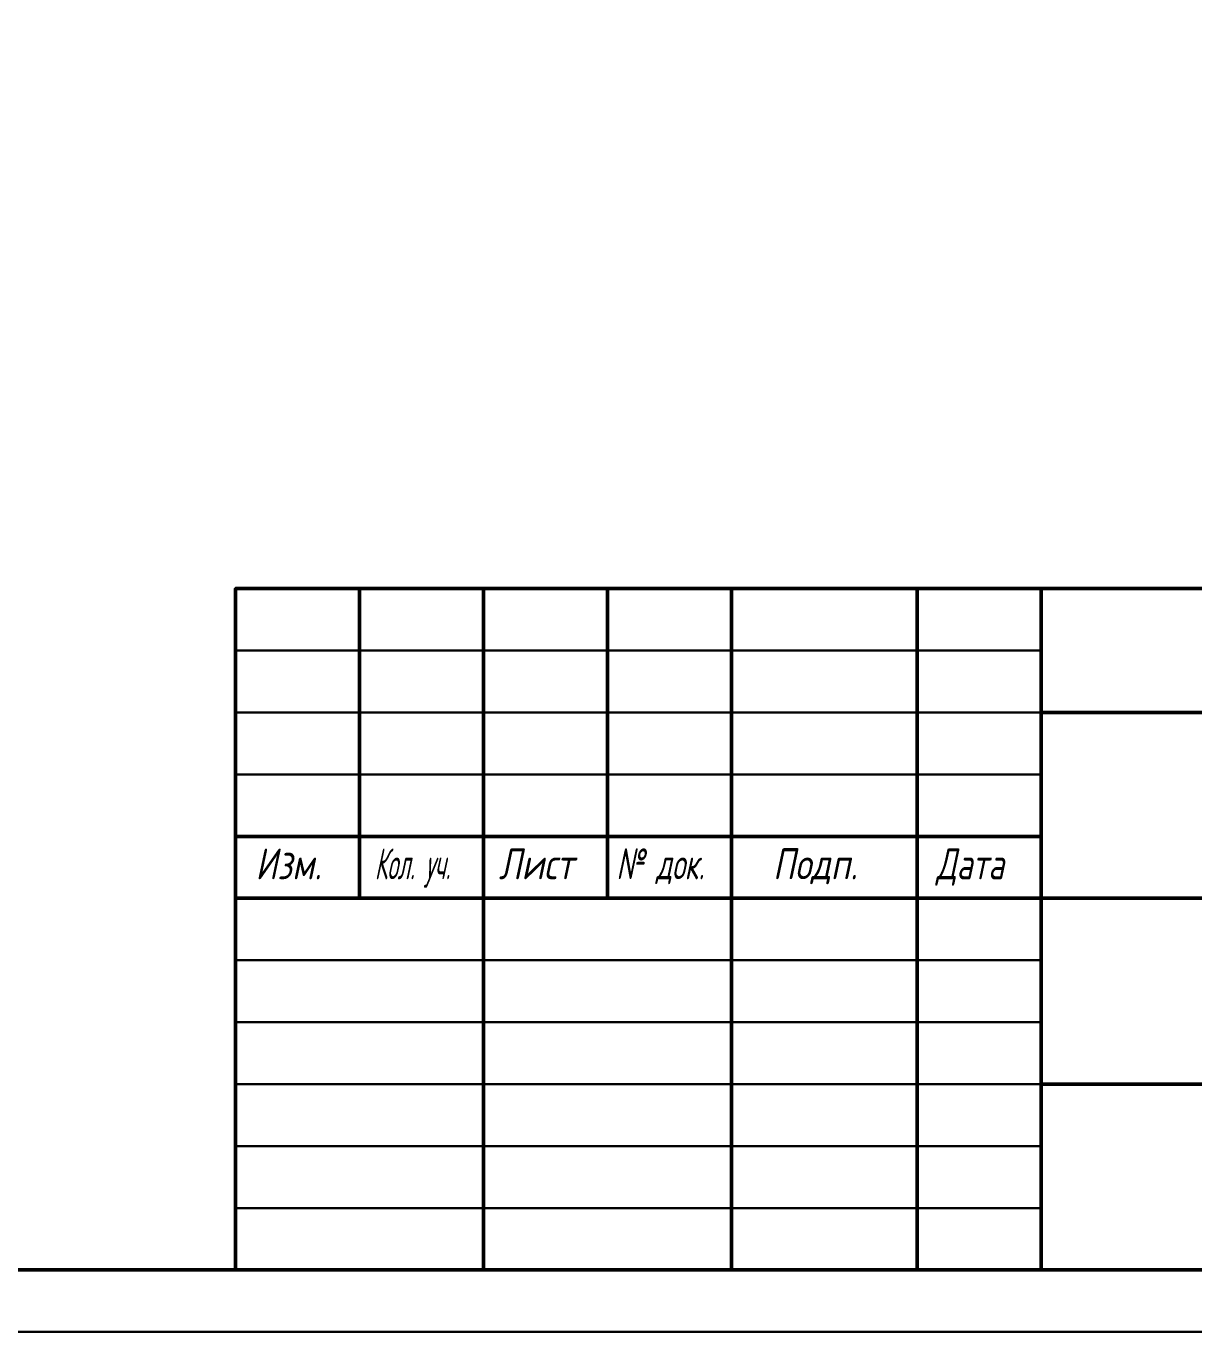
# Model space of a CAD drawing. Header units: millimetres. Extents: x 5341 to 134645, y 2795 to 129189.
# Drawn here: x 113954 to 123376, y 2795 to 13336 of the extents above; entities that cross this region are included whole.
import ezdxf
from ezdxf.enums import TextEntityAlignment as Align

# ---------------------------------------------------------------- set-up
doc = ezdxf.new("R2010")
doc.units = ezdxf.units.MM
doc.layers.add('АР_Рамка', color=7, linetype='Continuous', lineweight=30)
doc.styles.add('ГОСТ 2.304', font='CS_Gost2304.shx')

msp = doc.modelspace()

# ---------------------------------------------------------------- linework, layer by layer
at = {"layer": 'АР_Рамка'}
msp.add_line((75244.5, 2795), (134644.5, 2795), dxfattribs=at)
at = {"layer": 'АР_Рамка', "lineweight": 50}
msp.add_lwpolyline([(134144.5, 3295), (77244.5, 3295), (77244.5, 44295), (134144.5, 44295), (134144.5, 3295)], close=True, dxfattribs=at)
for points in [[(115644.5, 3295), (115644.5, 8795), (134144.5, 8795)], [(116644.5, 8795), (116644.5, 6295)], [(117644.5, 3295), (117644.5, 8795)], [(118644.5, 8795), (118644.5, 6295)], [(119644.5, 3295), (119644.5, 8795)], [(121144.5, 3295), (121144.5, 8795)], [(122144.5, 3295), (122144.5, 8795)], [(134144.5, 7795), (122144.5, 7795)], [(122144.5, 6795), (115644.5, 6795)], [(134144.5, 6295), (115644.5, 6295)], [(134144.5, 4795), (122144.5, 4795)]]:
    msp.add_lwpolyline(points, dxfattribs=at)
at = {"layer": 'АР_Рамка'}
for points in [[(122144.5, 8295), (115644.5, 8295)], [(122144.5, 7795), (115644.5, 7795)], [(122144.5, 7295), (115644.5, 7295)], [(122144.5, 5795), (115644.5, 5795)], [(122144.5, 5295), (115644.5, 5295)], [(122144.5, 4795), (115644.5, 4795)], [(122144.5, 4295), (115644.5, 4295)], [(122144.5, 3795), (115644.5, 3795)]]:
    msp.add_lwpolyline(points, dxfattribs=at)

# ---------------------------------------------------------------- texts
at = {"linetype": 'Continuous', "lineweight": 25, "style": 'ГОСТ 2.304', "oblique": 12}
for s, p in [('Изм.', (116071, 6573.6)), ('Лист', (118071, 6573.6)), ('Подп.', (120321, 6573.6))]:
    msp.add_text(s, height=250, dxfattribs=at).set_placement(p, align=Align.MIDDLE_CENTER)
for s, width, p in [('Кол. уч.', 0.65, (117071, 6573.6)), ('№ док.', 0.8, (119071, 6573.6)), ('Дата', 0.9, (121571, 6573.6))]:
    msp.add_text(s, height=250, dxfattribs=dict(at, width=width)).set_placement(p, align=Align.MIDDLE_CENTER)

doc.saveas('drawing.dxf')
